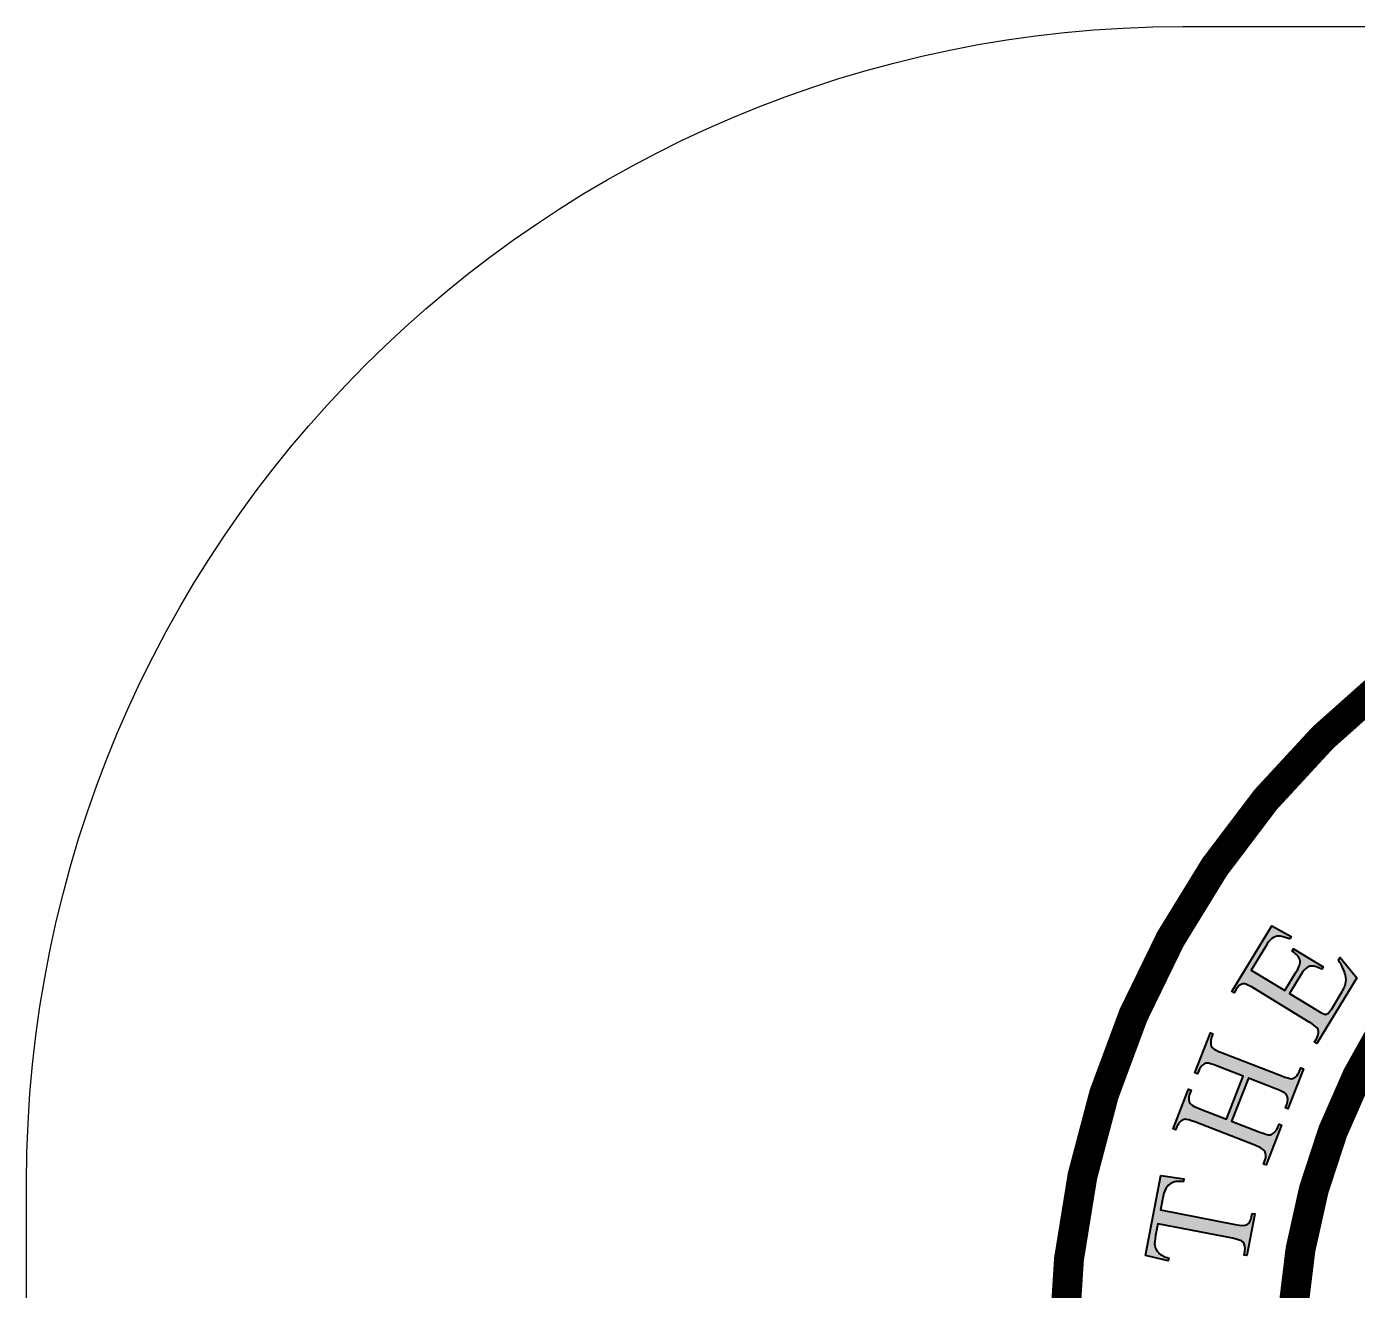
# Model space of a CAD drawing. Extents: x 96 to 963, y -1324 to 251.
# Drawn here: x 157.16 to 168.67, y 239.79 to 250.72 of the extents above; entities that cross this region are included whole.
import ezdxf

# ---------------------------------------------------------------- set-up
doc = ezdxf.new("R2010")
doc.units = 0
doc.header["$LTSCALE"] = 12
doc.header["$MEASUREMENT"] = 0
doc.layers.add('L18', color=4, linetype='CONTINUOUS')
doc.layers.add('L35', color=3, linetype='CONTINUOUS')

# ---------------------------------------------------------------- blocks, each defined once
blk = doc.blocks.new('Statelogo_bw')
at = {"layer": 'L18'}
h = blk.add_hatch(color=256, dxfattribs=at)
edge = h.paths.add_edge_path()
edge.add_spline(control_points=[(-531.0365975296595, -47.02191857991023), (-531.0365975296595, -47.02191857991023), (-530.8076967921979, -47.07696112901048), (-530.8076967921979, -47.07696112901048), (-530.8076967921979, -47.07696112901048), (-530.8076967921979, -47.07696112901048), (-530.8022778356776, -47.04886283594198), (-530.8022778356776, -47.04886283594198), (-530.8022778356776, -47.04886283594198), (-530.8461312430736, -47.03732246557454), (-530.8796484926625, -47.02006208554676), (-530.9028295844441, -46.99713187138193), (-530.9028295844441, -46.99713187138193), (-530.9246057615719, -46.97450271035715), (-530.9380528018264, -46.94886301793213), (-530.9421170192168, -46.92196893742375), (-530.9421170192168, -46.92196893742375), (-530.9458300079436, -46.90129662180906), (-530.9428194765433, -46.86963586658369), (-530.9339384089126, -46.82377543825402), (-530.9339384089126, -46.82377543825402), (-530.9339384089126, -46.82377543825402), (-530.9111587213179, -46.70531102765631), (-530.9111587213179, -46.70531102765631), (-530.9111587213179, -46.70531102765631), (-530.9111587213179, -46.70531102765631), (-530.1622890355193, -46.85026811457573), (-530.1622890355193, -46.85026811457573), (-530.1622890355193, -46.85026811457573), (-530.1074973640357, -46.86090532552306), (-530.0731271305499, -46.87370008397389), (-530.0588271063993, -46.88719729975143), (-530.0588271063993, -46.88719729975143), (-530.0371011047941, -46.90982646077629), (-530.0309295154238, -46.94173809361838), (-530.038957599158, -46.98318307589435), (-530.038957599158, -46.98318307589435), (-530.038957599158, -46.98318307589435), (-530.0457312948083, -47.01870734641668), (-530.0457312948083, -47.01870734641668), (-530.0457312948083, -47.01870734641668), (-530.0457312948083, -47.01870734641668), (-530.0191382674398, -47.02387542532035), (-530.0191382674398, -47.02387542532035), (-530.0191382674398, -47.02387542532035), (-530.0191382674398, -47.02387542532035), (-529.9387570790545, -46.60641507115987), (-529.9387570790545, -46.60641507115987), (-529.9387570790545, -46.60641507115987), (-529.9387570790545, -46.60641507115987), (-529.9654002819466, -46.6012469922562), (-529.9654002819466, -46.6012469922562), (-529.9654002819466, -46.6012469922562), (-529.9654002819466, -46.6012469922562), (-529.9719732755034, -46.63526599707843), (-529.9719732755034, -46.63526599707843), (-529.9719732755034, -46.63526599707843), (-529.9793992529576, -46.67380079900091), (-529.9951543672851, -46.69989207113594), (-530.0192887940098, -46.71364016453018), (-530.0192887940098, -46.71364016453018), (-530.0366495250842, -46.72412684890751), (-530.0747829228203, -46.72287246082411), (-530.1354953060572, -46.71113138836333), (-530.1354953060572, -46.71113138836333), (-530.1354953060572, -46.71113138836333), (-530.8843649918558, -46.56617430144389), (-530.8843649918558, -46.56617430144389), (-530.8843649918558, -46.56617430144389), (-530.8843649918558, -46.56617430144389), (-530.8579224910577, -46.42849266540831), (-530.8579224910577, -46.42849266540831), (-530.8579224910577, -46.42849266540831), (-530.849894407324, -46.3870476831323), (-530.8377519306764, -46.35558763000027), (-530.8195382157055, -46.33300864449874), (-530.8195382157055, -46.33300864449874), (-530.8017259049207, -46.3119349246974), (-530.776989371916, -46.29522647542635), (-530.7460310740171, -46.28584365256234), (-530.7460310740171, -46.28584365256234), (-530.7265629709627, -46.280424696042), (-530.6969594121942, -46.27841767510854), (-530.6547116215447, -46.28203031278878), (-530.6547116215447, -46.28203031278878), (-530.6547116215447, -46.28203031278878), (-530.6492926650244, -46.253881844197), (-530.6492926650244, -46.253881844197), (-530.6492926650244, -46.253881844197), (-530.6492926650244, -46.253881844197), (-530.8821572688294, -46.2195617862347), (-530.8821572688294, -46.2195617862347), (-530.8821572688294, -46.2195617862347), (-530.8821572688294, -46.2195617862347), (-531.0365975296595, -47.02191857991023), (-531.0365975296595, -47.02191857991023)], knot_values=[0, 0, 0, 0, 0.04166666666666666, 0.04166666666666666, 0.04166666666666666, 0.04166666666666666, 0.08333333333333333, 0.08333333333333333, 0.08333333333333333, 0.08333333333333333, 0.125, 0.125, 0.125, 0.125, 0.1666666666666667, 0.1666666666666667, 0.1666666666666667, 0.1666666666666667, 0.2083333333333333, 0.2083333333333333, 0.2083333333333333, 0.2083333333333333, 0.25, 0.25, 0.25, 0.25, 0.2916666666666666, 0.2916666666666666, 0.2916666666666666, 0.2916666666666666, 0.3333333333333333, 0.3333333333333333, 0.3333333333333333, 0.3333333333333333, 0.375, 0.375, 0.375, 0.375, 0.4166666666666667, 0.4166666666666667, 0.4166666666666667, 0.4166666666666667, 0.4583333333333334, 0.4583333333333334, 0.4583333333333334, 0.4583333333333334, 0.5, 0.5, 0.5, 0.5, 0.5416666666666666, 0.5416666666666666, 0.5416666666666666, 0.5416666666666666, 0.5833333333333333, 0.5833333333333333, 0.5833333333333333, 0.5833333333333333, 0.6249999999999999, 0.6249999999999999, 0.6249999999999999, 0.6249999999999999, 0.6666666666666665, 0.6666666666666665, 0.6666666666666665, 0.6666666666666665, 0.7083333333333331, 0.7083333333333331, 0.7083333333333331, 0.7083333333333331, 0.7499999999999998, 0.7499999999999998, 0.7499999999999998, 0.7499999999999998, 0.7916666666666664, 0.7916666666666664, 0.7916666666666664, 0.7916666666666664, 0.833333333333333, 0.833333333333333, 0.833333333333333, 0.833333333333333, 0.8749999999999997, 0.8749999999999997, 0.8749999999999997, 0.8749999999999997, 0.9166666666666663, 0.9166666666666663, 0.9166666666666663, 0.9166666666666663, 0.9583333333333329, 0.9583333333333329, 0.9583333333333329, 0.9583333333333329, 1, 1, 1, 1], degree=3, periodic=0)
edge = h.paths.add_edge_path()
edge.add_spline(control_points=[(-530.4906878357574, -45.55202662376468), (-530.5356451046669, -45.53461571716685), (-530.5654995410523, -45.51981393778258), (-530.5773409645594, -45.50872514712521), (-530.5773409645594, -45.50872514712521), (-530.5906374782435, -45.49713460123443), (-530.5980634556977, -45.48288475260689), (-530.5996188969211, -45.46612612781241), (-530.5996188969211, -45.46612612781241), (-530.6018266199476, -45.44264398289091), (-530.5992676682577, -45.41936254006277), (-530.5910890579535, -45.39828882026135), (-530.5910890579535, -45.39828882026135), (-530.5910890579535, -45.39828882026135), (-530.5780434218864, -45.36457086857914), (-530.5780434218864, -45.36457086857914), (-530.5780434218864, -45.36457086857914), (-530.5780434218864, -45.36457086857914), (-530.603331885648, -45.35478664152854), (-530.603331885648, -45.35478664152854), (-530.603331885648, -45.35478664152854), (-530.603331885648, -45.35478664152854), (-530.7581735506647, -45.75393292967113), (-530.7581735506647, -45.75393292967113), (-530.7581735506647, -45.75393292967113), (-530.7581735506647, -45.75393292967113), (-530.732885086903, -45.76371715672182), (-530.732885086903, -45.76371715672182), (-530.732885086903, -45.76371715672182), (-530.732885086903, -45.76371715672182), (-530.719789275312, -45.72999920503961), (-530.719789275312, -45.72999920503961), (-530.719789275312, -45.72999920503961), (-530.7116106650083, -45.70887530971491), (-530.6978123960907, -45.69000931294034), (-530.6783944685594, -45.67330086366923), (-530.6783944685594, -45.67330086366923), (-530.6659007632488, -45.66196119539519), (-530.6528049516578, -45.65734504724819), (-530.6380031722733, -45.65664258992147), (-530.6380031722733, -45.65664258992147), (-530.6217463027124, -45.65644188782813), (-530.5897343188235, -45.66562400859872), (-530.5419170450837, -45.68413877670995), (-530.5419170450837, -45.68413877670995), (-530.5419170450837, -45.68413877670995), (-529.938957781148, -45.91805706650516), (-529.938957781148, -45.91805706650516), (-529.938957781148, -45.91805706650516), (-529.882761195011, -45.93983324363325), (-529.8497958761786, -45.95910064459449), (-529.8401120001749, -45.97580909386554), (-529.8401120001749, -45.97580909386554), (-529.824156183754, -46.00139861076725), (-529.8238049550905, -46.033862174366), (-529.8385565589515, -46.07179487000847), (-529.8385565589515, -46.07179487000847), (-529.8385565589515, -46.07179487000847), (-529.851602195019, -46.10551282169065), (-529.851602195019, -46.10551282169065), (-529.851602195019, -46.10551282169065), (-529.851602195019, -46.10551282169065), (-529.8263639067809, -46.11534722426462), (-529.8263639067809, -46.11534722426462), (-529.8263639067809, -46.11534722426462), (-529.8263639067809, -46.11534722426462), (-529.6714720662408, -45.716200936122), (-529.6714720662408, -45.716200936122), (-529.6714720662408, -45.716200936122), (-529.6714720662408, -45.716200936122), (-529.6967605300024, -45.70636653354806), (-529.6967605300024, -45.70636653354806), (-529.6967605300024, -45.70636653354806), (-529.6967605300024, -45.70636653354806), (-529.7098563415934, -45.7401346607536), (-529.7098563415934, -45.7401346607536), (-529.7098563415934, -45.7401346607536), (-529.7180349518972, -45.76120838055497), (-529.7318332208147, -45.78007437732953), (-529.750699217589, -45.79542808747053), (-529.750699217589, -45.79542808747053), (-529.76514976831, -45.80762073964127), (-529.7782455799011, -45.81223688778829), (-529.7916926201551, -45.81349127587169), (-529.7916926201551, -45.81349127587169), (-529.8078993141926, -45.81364180244166), (-529.8413162127349, -45.8039077509144), (-529.8877285718213, -45.78594491355992), (-529.8877285718213, -45.78594491355992), (-529.8877285718213, -45.78594491355992), (-530.17162168286, -45.67580963983608), (-530.17162168286, -45.67580963983608), (-530.17162168286, -45.67580963983608), (-530.17162168286, -45.67580963983608), (-530.0041859614857, -45.24435031466471), (-530.0041859614857, -45.24435031466471), (-530.0041859614857, -45.24435031466471), (-530.0041859614857, -45.24435031466471), (-529.7202928504471, -45.35443541286521), (-529.7202928504471, -45.35443541286521), (-529.7202928504471, -45.35443541286521), (-529.66409626431, -45.37626176551658), (-529.6311309454782, -45.39552916647788), (-529.621447069474, -45.41223761574893), (-529.621447069474, -45.41223761574893), (-529.60604318381, -45.43923204730402), (-529.6051400243896, -45.47024052072604), (-529.6198414527275, -45.50822339189185), (-529.6198414527275, -45.50822339189185), (-529.6198414527275, -45.50822339189185), (-529.6329874398416, -45.54194134357403), (-529.6329874398416, -45.54194134357403), (-529.6329874398416, -45.54194134357403), (-529.6329874398416, -45.54194134357403), (-529.6076488005565, -45.551775746148), (-529.6076488005565, -45.551775746148), (-529.6076488005565, -45.551775746148), (-529.6076488005565, -45.551775746148), (-529.4528071355398, -45.15262945800541), (-529.4528071355398, -45.15262945800541), (-529.4528071355398, -45.15262945800541), (-529.4528071355398, -45.15262945800541), (-529.4780955993015, -45.14279505543144), (-529.4780955993015, -45.14279505543144), (-529.4780955993015, -45.14279505543144), (-529.4780955993015, -45.14279505543144), (-529.4906394801355, -45.1751080924602), (-529.4906394801355, -45.1751080924602), (-529.4906394801355, -45.1751080924602), (-529.4993700211958, -45.19758672691501), (-529.5131682901133, -45.21650289921292), (-529.5325862176446, -45.23321134848394), (-529.5325862176446, -45.23321134848394), (-529.5464848376091, -45.24399908600132), (-529.5595806491997, -45.24861523414834), (-529.5730276894542, -45.24991979775508), (-529.5730276894542, -45.24991979775508), (-529.5892343834921, -45.25007032432504), (-529.622651282034, -45.24033627279781), (-529.6690134655969, -45.22232325991994), (-529.6690134655969, -45.22232325991994), (-529.6690134655969, -45.22232325991994), (-530.2720229050565, -44.98850532117144), (-530.2720229050565, -44.98850532117144), (-530.2720229050565, -44.98850532117144), (-530.3169801739659, -44.97104423905024), (-530.3468346103509, -44.95624245966597), (-530.3586760338585, -44.94515366900863), (-530.3586760338585, -44.94515366900863), (-530.3725244782995, -44.93491786224792), (-530.3799504557533, -44.92071818914363), (-530.3809539662202, -44.90255464969579), (-530.3809539662202, -44.90255464969579), (-530.3831616892471, -44.87902232925095), (-530.3806529130802, -44.85579106194607), (-530.3719223720195, -44.83331242749129), (-530.3719223720195, -44.83331242749129), (-530.3719223720195, -44.83331242749129), (-530.359328315662, -44.80094921493919), (-530.359328315662, -44.80094921493919), (-530.359328315662, -44.80094921493919), (-530.359328315662, -44.80094921493919), (-530.3846669549471, -44.79116498788859), (-530.3846669549471, -44.79116498788859), (-530.3846669549471, -44.79116498788859), (-530.3846669549471, -44.79116498788859), (-530.5395086199637, -45.19031127603117), (-530.5395086199637, -45.19031127603117), (-530.5395086199637, -45.19031127603117), (-530.5395086199637, -45.19031127603117), (-530.5142201562021, -45.20014567860512), (-530.5142201562021, -45.20014567860512), (-530.5142201562021, -45.20014567860512), (-530.5142201562021, -45.20014567860512), (-530.5011243446111, -45.166427726923), (-530.5011243446111, -45.166427726923), (-530.5011243446111, -45.166427726923), (-530.4929457343073, -45.14535400712158), (-530.4791474653898, -45.12643783482373), (-530.460281468615, -45.1110841246827), (-530.460281468615, -45.1110841246827), (-530.4472358325479, -45.09833954175523), (-530.4341400209569, -45.09377356913158), (-530.4192880660494, -45.09302093628151), (-530.4192880660494, -45.09302093628151), (-530.4030813720115, -45.09287040971152), (-530.371069388123, -45.1020525304821), (-530.3233022899062, -45.12056729859334), (-530.3233022899062, -45.12056729859334), (-530.3233022899062, -45.12056729859334), (-530.054813064532, -45.22473168504008), (-530.054813064532, -45.22473168504008), (-530.054813064532, -45.22473168504008), (-530.054813064532, -45.22473168504008), (-530.2221986103832, -45.65619101021145), (-530.2221986103832, -45.65619101021145), (-530.2221986103832, -45.65619101021145), (-530.2221986103832, -45.65619101021145), (-530.4906878357574, -45.55202662376468), (-530.4906878357574, -45.55202662376468)], knot_values=[0, 0, 0, 0, 0.02, 0.02, 0.02, 0.02, 0.04, 0.04, 0.04, 0.04, 0.06, 0.06, 0.06, 0.06, 0.08, 0.08, 0.08, 0.08, 0.1, 0.1, 0.1, 0.1, 0.12, 0.12, 0.12, 0.12, 0.14, 0.14, 0.14, 0.14, 0.16, 0.16, 0.16, 0.16, 0.18, 0.18, 0.18, 0.18, 0.2, 0.2, 0.2, 0.2, 0.22, 0.22, 0.22, 0.22, 0.24, 0.24, 0.24, 0.24, 0.26, 0.26, 0.26, 0.26, 0.28, 0.28, 0.28, 0.28, 0.3, 0.3, 0.3, 0.3, 0.32, 0.32, 0.32, 0.32, 0.34, 0.34, 0.34, 0.34, 0.36, 0.36, 0.36, 0.36, 0.3800000000000001, 0.3800000000000001, 0.3800000000000001, 0.3800000000000001, 0.4000000000000001, 0.4000000000000001, 0.4000000000000001, 0.4000000000000001, 0.4200000000000001, 0.4200000000000001, 0.4200000000000001, 0.4200000000000001, 0.4400000000000001, 0.4400000000000001, 0.4400000000000001, 0.4400000000000001, 0.4600000000000001, 0.4600000000000001, 0.4600000000000001, 0.4600000000000001, 0.4800000000000001, 0.4800000000000001, 0.4800000000000001, 0.4800000000000001, 0.5000000000000001, 0.5000000000000001, 0.5000000000000001, 0.5000000000000001, 0.5200000000000001, 0.5200000000000001, 0.5200000000000001, 0.5200000000000001, 0.5400000000000001, 0.5400000000000001, 0.5400000000000001, 0.5400000000000001, 0.5600000000000002, 0.5600000000000002, 0.5600000000000002, 0.5600000000000002, 0.5800000000000002, 0.5800000000000002, 0.5800000000000002, 0.5800000000000002, 0.6000000000000002, 0.6000000000000002, 0.6000000000000002, 0.6000000000000002, 0.6200000000000002, 0.6200000000000002, 0.6200000000000002, 0.6200000000000002, 0.6400000000000002, 0.6400000000000002, 0.6400000000000002, 0.6400000000000002, 0.6600000000000003, 0.6600000000000003, 0.6600000000000003, 0.6600000000000003, 0.6800000000000003, 0.6800000000000003, 0.6800000000000003, 0.6800000000000003, 0.7000000000000003, 0.7000000000000003, 0.7000000000000003, 0.7000000000000003, 0.7200000000000003, 0.7200000000000003, 0.7200000000000003, 0.7200000000000003, 0.7400000000000003, 0.7400000000000003, 0.7400000000000003, 0.7400000000000003, 0.7600000000000003, 0.7600000000000003, 0.7600000000000003, 0.7600000000000003, 0.7800000000000004, 0.7800000000000004, 0.7800000000000004, 0.7800000000000004, 0.8000000000000004, 0.8000000000000004, 0.8000000000000004, 0.8000000000000004, 0.8200000000000004, 0.8200000000000004, 0.8200000000000004, 0.8200000000000004, 0.8400000000000004, 0.8400000000000004, 0.8400000000000004, 0.8400000000000004, 0.8600000000000004, 0.8600000000000004, 0.8600000000000004, 0.8600000000000004, 0.8800000000000004, 0.8800000000000004, 0.8800000000000004, 0.8800000000000004, 0.9000000000000005, 0.9000000000000005, 0.9000000000000005, 0.9000000000000005, 0.9200000000000005, 0.9200000000000005, 0.9200000000000005, 0.9200000000000005, 0.9400000000000005, 0.9400000000000005, 0.9400000000000005, 0.9400000000000005, 0.9600000000000005, 0.9600000000000005, 0.9600000000000005, 0.9600000000000005, 0.9800000000000005, 0.9800000000000005, 0.9800000000000005, 0.9800000000000005, 1, 1, 1, 1], degree=3, periodic=0)
edge = h.paths.add_edge_path()
edge.add_spline(control_points=[(-529.8318330388242, -43.92674107184573), (-529.8066449261091, -43.88564731823306), (-529.7859726104948, -43.85759920068791), (-529.7693143367469, -43.84485461776044), (-529.7693143367469, -43.84485461776044), (-529.7469360533387, -43.82849739715264), (-529.724607945454, -43.82092089312884), (-529.7015773802423, -43.82087071760549), (-529.7015773802423, -43.82087071760549), (-529.6765397940976, -43.82031878684882), (-529.6401123641554, -43.83015318942277), (-529.5895856121551, -43.84866795753403), (-529.5895856121551, -43.84866795753403), (-529.5895856121551, -43.84866795753403), (-529.5746333062011, -43.82428265319238), (-529.5746333062011, -43.82428265319238), (-529.5746333062011, -43.82428265319238), (-529.5746333062011, -43.82428265319238), (-529.7679094220935, -43.71846247447551), (-529.7679094220935, -43.71846247447551), (-529.7679094220935, -43.71846247447551), (-529.7679094220935, -43.71846247447551), (-530.1702669437295, -44.37541060152157), (-530.1702669437295, -44.37541060152157), (-530.1702669437295, -44.37541060152157), (-530.1702669437295, -44.37541060152157), (-530.1471360274713, -44.38956009910249), (-530.1471360274713, -44.38956009910249), (-530.1471360274713, -44.38956009910249), (-530.1471360274713, -44.38956009910249), (-530.1282198551735, -44.35870215225047), (-530.1282198551735, -44.35870215225047), (-530.1282198551735, -44.35870215225047), (-530.1069956088022, -44.32398069010157), (-530.0835134638805, -44.30300732134683), (-530.0581246490724, -44.29909363052662), (-530.0581246490724, -44.29909363052662), (-530.0382049663076, -44.29538064179969), (-530.0015768342719, -44.31068417641735), (-529.9475377956387, -44.34369967077283), (-529.9475377956387, -44.34369967077283), (-529.9475377956387, -44.34369967077283), (-529.3931986138159, -44.68258515538816), (-529.3931986138159, -44.68258515538816), (-529.3931986138159, -44.68258515538816), (-529.3520045091564, -44.70772309257979), (-529.3253111307413, -44.72764277534447), (-529.3155770792141, -44.74058806036528), (-529.3155770792141, -44.74058806036528), (-529.30378583123, -44.75313194119941), (-529.2990191565132, -44.76843547581709), (-529.3012268795396, -44.78644848869494), (-529.3012268795396, -44.78644848869494), (-529.303284075997, -44.80998080913978), (-529.3099574206008, -44.83240926807122), (-529.3217486685844, -44.85172684455581), (-529.3217486685844, -44.85172684455581), (-529.3217486685844, -44.85172684455581), (-529.3406648408823, -44.88253461588449), (-529.3406648408823, -44.88253461588449), (-529.3406648408823, -44.88253461588449), (-529.3406648408823, -44.88253461588449), (-529.317483749101, -44.8966841134654), (-529.317483749101, -44.8966841134654), (-529.317483749101, -44.8966841134654), (-529.317483749101, -44.8966841134654), (-528.9151262274645, -44.23978616194277), (-528.9151262274645, -44.23978616194277), (-528.9151262274645, -44.23978616194277), (-528.9151262274645, -44.23978616194277), (-529.0837661613991, -44.03597318614951), (-529.0837661613991, -44.03597318614951), (-529.0837661613991, -44.03597318614951), (-529.0837661613991, -44.03597318614951), (-529.0995212757266, -44.06166305409779), (-529.0995212757266, -44.06166305409779), (-529.0995212757266, -44.06166305409779), (-529.0633447234013, -44.12092034715838), (-529.0412674931331, -44.17149727468166), (-529.0313327395124, -44.21294225695767), (-529.0313327395124, -44.21294225695767), (-529.0233046557782, -44.24605810235983), (-529.0230537781617, -44.27450762409166), (-529.0300281759055, -44.30029784308667), (-529.0300281759055, -44.30029784308667), (-529.0369523981262, -44.32608806208166), (-529.0543633047237, -44.36316777382741), (-529.0835152837822, -44.41073416995054), (-529.0835152837822, -44.41073416995054), (-529.0835152837822, -44.41073416995054), (-529.1716736782846, -44.5547379219265), (-529.1716736782846, -44.5547379219265), (-529.1716736782846, -44.5547379219265), (-529.1866259842391, -44.57912322626812), (-529.1986681098397, -44.59297167070901), (-529.2085526879373, -44.59758781885601), (-529.2085526879373, -44.59758781885601), (-529.217885335278, -44.6042109879364), (-529.2282716686082, -44.60671976410325), (-529.2388587040323, -44.60375940822639), (-529.2388587040323, -44.60375940822639), (-529.2489439842229, -44.60290642432967), (-529.2728777088546, -44.59006149035549), (-529.3101581226938, -44.56723162723737), (-529.3101581226938, -44.56723162723737), (-529.3101581226938, -44.56723162723737), (-529.5918435107055, -44.39502923114612), (-529.5918435107055, -44.39502923114612), (-529.5918435107055, -44.39502923114612), (-529.5918435107055, -44.39502923114612), (-529.476891386741, -44.20732259834396), (-529.476891386741, -44.20732259834396), (-529.476891386741, -44.20732259834396), (-529.4548643319963, -44.17134674811161), (-529.435245702372, -44.1480151297601), (-529.4152256685607, -44.13552142444932), (-529.4152256685607, -44.13552142444932), (-529.3972628312058, -44.12347929884849), (-529.3785975365249, -44.11901367727155), (-529.3584269761436, -44.12071964506504), (-529.3584269761436, -44.12071964506504), (-529.3429227394327, -44.1213719268684), (-529.3127672499072, -44.13276177066579), (-529.2676594544278, -44.15152741639364), (-529.2676594544278, -44.15152741639364), (-529.2676594544278, -44.15152741639364), (-529.2535099568468, -44.12834632461219), (-529.2535099568468, -44.12834632461219), (-529.2535099568468, -44.12834632461219), (-529.2535099568468, -44.12834632461219), (-529.550649406046, -43.94671093013367), (-529.550649406046, -43.94671093013367), (-529.550649406046, -43.94671093013367), (-529.550649406046, -43.94671093013367), (-529.564798903627, -43.96989202191521), (-529.564798903627, -43.96989202191521), (-529.564798903627, -43.96989202191521), (-529.5174833851206, -44.00230540999065), (-529.4911412353686, -44.03431739387938), (-529.4852205236152, -44.06798517003822), (-529.4852205236152, -44.06798517003822), (-529.4813068327949, -44.09332380932324), (-529.4932987828724, -44.1302028189756), (-529.5232033947809, -44.17902360318212), (-529.5232033947809, -44.17902360318212), (-529.5232033947809, -44.17902360318212), (-529.638155518745, -44.36673023598429), (-529.638155518745, -44.36673023598429), (-529.638155518745, -44.36673023598429), (-529.638155518745, -44.36673023598429), (-529.9751343334738, -44.16075971268757), (-529.9751343334738, -44.16075971268757), (-529.9751343334738, -44.16075971268757), (-529.9751343334738, -44.16075971268757), (-529.8318330388242, -43.92674107184573), (-529.8318330388242, -43.92674107184573)], knot_values=[0, 0, 0, 0, 0.02564102564102564, 0.02564102564102564, 0.02564102564102564, 0.02564102564102564, 0.05128205128205128, 0.05128205128205128, 0.05128205128205128, 0.05128205128205128, 0.07692307692307693, 0.07692307692307693, 0.07692307692307693, 0.07692307692307693, 0.1025641025641026, 0.1025641025641026, 0.1025641025641026, 0.1025641025641026, 0.1282051282051282, 0.1282051282051282, 0.1282051282051282, 0.1282051282051282, 0.1538461538461538, 0.1538461538461538, 0.1538461538461538, 0.1538461538461538, 0.1794871794871795, 0.1794871794871795, 0.1794871794871795, 0.1794871794871795, 0.2051282051282051, 0.2051282051282051, 0.2051282051282051, 0.2051282051282051, 0.2307692307692307, 0.2307692307692307, 0.2307692307692307, 0.2307692307692307, 0.2564102564102564, 0.2564102564102564, 0.2564102564102564, 0.2564102564102564, 0.282051282051282, 0.282051282051282, 0.282051282051282, 0.282051282051282, 0.3076923076923077, 0.3076923076923077, 0.3076923076923077, 0.3076923076923077, 0.3333333333333334, 0.3333333333333334, 0.3333333333333334, 0.3333333333333334, 0.358974358974359, 0.358974358974359, 0.358974358974359, 0.358974358974359, 0.3846153846153847, 0.3846153846153847, 0.3846153846153847, 0.3846153846153847, 0.4102564102564104, 0.4102564102564104, 0.4102564102564104, 0.4102564102564104, 0.435897435897436, 0.435897435897436, 0.435897435897436, 0.435897435897436, 0.4615384615384617, 0.4615384615384617, 0.4615384615384617, 0.4615384615384617, 0.4871794871794873, 0.4871794871794873, 0.4871794871794873, 0.4871794871794873, 0.512820512820513, 0.512820512820513, 0.512820512820513, 0.512820512820513, 0.5384615384615387, 0.5384615384615387, 0.5384615384615387, 0.5384615384615387, 0.5641025641025643, 0.5641025641025643, 0.5641025641025643, 0.5641025641025643, 0.58974358974359, 0.58974358974359, 0.58974358974359, 0.58974358974359, 0.6153846153846156, 0.6153846153846156, 0.6153846153846156, 0.6153846153846156, 0.6410256410256413, 0.6410256410256413, 0.6410256410256413, 0.6410256410256413, 0.666666666666667, 0.666666666666667, 0.666666666666667, 0.666666666666667, 0.6923076923076926, 0.6923076923076926, 0.6923076923076926, 0.6923076923076926, 0.7179487179487183, 0.7179487179487183, 0.7179487179487183, 0.7179487179487183, 0.743589743589744, 0.743589743589744, 0.743589743589744, 0.743589743589744, 0.7692307692307696, 0.7692307692307696, 0.7692307692307696, 0.7692307692307696, 0.7948717948717953, 0.7948717948717953, 0.7948717948717953, 0.7948717948717953, 0.8205128205128209, 0.8205128205128209, 0.8205128205128209, 0.8205128205128209, 0.8461538461538466, 0.8461538461538466, 0.8461538461538466, 0.8461538461538466, 0.8717948717948723, 0.8717948717948723, 0.8717948717948723, 0.8717948717948723, 0.8974358974358979, 0.8974358974358979, 0.8974358974358979, 0.8974358974358979, 0.9230769230769236, 0.9230769230769236, 0.9230769230769236, 0.9230769230769236, 0.9487179487179492, 0.9487179487179492, 0.9487179487179492, 0.9487179487179492, 0.9743589743589749, 0.9743589743589749, 0.9743589743589749, 0.9743589743589749, 1, 1, 1, 1], degree=3, periodic=0)
at = {"layer": 'L18', "const_width": 0.3}
for points in [[(-531.1029478515078, -51.57109593568671, 91.28028202080932), (-531.2504234203427, -51.21989555329925, 0.01095526851869304)], [(-529.1227384665165, -50.36928519761655, 62.12031942235024), (-529.2610843494967, -49.98757693277157, 0.01609779230530175)]]:
    blk.add_lwpolyline(points, format="xyb", close=True, dxfattribs=at)
at = {"layer": 'L18', "lineweight": 40}
for points, knots in [([(-529.8318330388242, -43.92674107184573), (-529.8066449261091, -43.88564731823306), (-529.7859726104948, -43.85759920068791), (-529.7693143367469, -43.84485461776044), (-529.7693143367469, -43.84485461776044), (-529.7469360533387, -43.82849739715264), (-529.724607945454, -43.82092089312884), (-529.7015773802423, -43.82087071760549), (-529.7015773802423, -43.82087071760549), (-529.6765397940976, -43.82031878684882), (-529.6401123641554, -43.83015318942277), (-529.5895856121551, -43.84866795753403), (-529.5895856121551, -43.84866795753403), (-529.5895856121551, -43.84866795753403), (-529.5746333062011, -43.82428265319238), (-529.5746333062011, -43.82428265319238), (-529.5746333062011, -43.82428265319238), (-529.5746333062011, -43.82428265319238), (-529.7679094220935, -43.71846247447551), (-529.7679094220935, -43.71846247447551), (-529.7679094220935, -43.71846247447551), (-529.7679094220935, -43.71846247447551), (-530.1702669437295, -44.37541060152157), (-530.1702669437295, -44.37541060152157), (-530.1702669437295, -44.37541060152157), (-530.1702669437295, -44.37541060152157), (-530.1471360274713, -44.38956009910249), (-530.1471360274713, -44.38956009910249), (-530.1471360274713, -44.38956009910249), (-530.1471360274713, -44.38956009910249), (-530.1282198551735, -44.35870215225047), (-530.1282198551735, -44.35870215225047), (-530.1282198551735, -44.35870215225047), (-530.1069956088022, -44.32398069010157), (-530.0835134638805, -44.30300732134683), (-530.0581246490724, -44.29909363052662), (-530.0581246490724, -44.29909363052662), (-530.0382049663076, -44.29538064179969), (-530.0015768342719, -44.31068417641735), (-529.9475377956387, -44.34369967077283), (-529.9475377956387, -44.34369967077283), (-529.9475377956387, -44.34369967077283), (-529.3931986138159, -44.68258515538816), (-529.3931986138159, -44.68258515538816), (-529.3931986138159, -44.68258515538816), (-529.3520045091564, -44.70772309257979), (-529.3253111307413, -44.72764277534447), (-529.3155770792141, -44.74058806036528), (-529.3155770792141, -44.74058806036528), (-529.30378583123, -44.75313194119941), (-529.2990191565132, -44.76843547581709), (-529.3012268795396, -44.78644848869494), (-529.3012268795396, -44.78644848869494), (-529.303284075997, -44.80998080913978), (-529.3099574206008, -44.83240926807122), (-529.3217486685844, -44.85172684455581), (-529.3217486685844, -44.85172684455581), (-529.3217486685844, -44.85172684455581), (-529.3406648408823, -44.88253461588449), (-529.3406648408823, -44.88253461588449), (-529.3406648408823, -44.88253461588449), (-529.3406648408823, -44.88253461588449), (-529.317483749101, -44.8966841134654), (-529.317483749101, -44.8966841134654), (-529.317483749101, -44.8966841134654), (-529.317483749101, -44.8966841134654), (-528.9151262274645, -44.23978616194277), (-528.9151262274645, -44.23978616194277), (-528.9151262274645, -44.23978616194277), (-528.9151262274645, -44.23978616194277), (-529.0837661613991, -44.03597318614951), (-529.0837661613991, -44.03597318614951), (-529.0837661613991, -44.03597318614951), (-529.0837661613991, -44.03597318614951), (-529.0995212757266, -44.06166305409779), (-529.0995212757266, -44.06166305409779), (-529.0995212757266, -44.06166305409779), (-529.0633447234013, -44.12092034715838), (-529.0412674931331, -44.17149727468166), (-529.0313327395124, -44.21294225695767), (-529.0313327395124, -44.21294225695767), (-529.0233046557782, -44.24605810235983), (-529.0230537781617, -44.27450762409166), (-529.0300281759055, -44.30029784308667), (-529.0300281759055, -44.30029784308667), (-529.0369523981262, -44.32608806208166), (-529.0543633047237, -44.36316777382741), (-529.0835152837822, -44.41073416995054), (-529.0835152837822, -44.41073416995054), (-529.0835152837822, -44.41073416995054), (-529.1716736782846, -44.5547379219265), (-529.1716736782846, -44.5547379219265), (-529.1716736782846, -44.5547379219265), (-529.1866259842391, -44.57912322626812), (-529.1986681098397, -44.59297167070901), (-529.2085526879373, -44.59758781885601), (-529.2085526879373, -44.59758781885601), (-529.217885335278, -44.6042109879364), (-529.2282716686082, -44.60671976410325), (-529.2388587040323, -44.60375940822639), (-529.2388587040323, -44.60375940822639), (-529.2489439842229, -44.60290642432967), (-529.2728777088546, -44.59006149035549), (-529.3101581226938, -44.56723162723737), (-529.3101581226938, -44.56723162723737), (-529.3101581226938, -44.56723162723737), (-529.5918435107055, -44.39502923114612), (-529.5918435107055, -44.39502923114612), (-529.5918435107055, -44.39502923114612), (-529.5918435107055, -44.39502923114612), (-529.476891386741, -44.20732259834396), (-529.476891386741, -44.20732259834396), (-529.476891386741, -44.20732259834396), (-529.4548643319963, -44.17134674811161), (-529.435245702372, -44.1480151297601), (-529.4152256685607, -44.13552142444932), (-529.4152256685607, -44.13552142444932), (-529.3972628312058, -44.12347929884849), (-529.3785975365249, -44.11901367727155), (-529.3584269761436, -44.12071964506504), (-529.3584269761436, -44.12071964506504), (-529.3429227394327, -44.1213719268684), (-529.3127672499072, -44.13276177066579), (-529.2676594544278, -44.15152741639364), (-529.2676594544278, -44.15152741639364), (-529.2676594544278, -44.15152741639364), (-529.2535099568468, -44.12834632461219), (-529.2535099568468, -44.12834632461219), (-529.2535099568468, -44.12834632461219), (-529.2535099568468, -44.12834632461219), (-529.550649406046, -43.94671093013367), (-529.550649406046, -43.94671093013367), (-529.550649406046, -43.94671093013367), (-529.550649406046, -43.94671093013367), (-529.564798903627, -43.96989202191521), (-529.564798903627, -43.96989202191521), (-529.564798903627, -43.96989202191521), (-529.5174833851206, -44.00230540999065), (-529.4911412353686, -44.03431739387938), (-529.4852205236152, -44.06798517003822), (-529.4852205236152, -44.06798517003822), (-529.4813068327949, -44.09332380932324), (-529.4932987828724, -44.1302028189756), (-529.5232033947809, -44.17902360318212), (-529.5232033947809, -44.17902360318212), (-529.5232033947809, -44.17902360318212), (-529.638155518745, -44.36673023598429), (-529.638155518745, -44.36673023598429), (-529.638155518745, -44.36673023598429), (-529.638155518745, -44.36673023598429), (-529.9751343334738, -44.16075971268757), (-529.9751343334738, -44.16075971268757), (-529.9751343334738, -44.16075971268757), (-529.9751343334738, -44.16075971268757), (-529.8318330388242, -43.92674107184573), (-529.8318330388242, -43.92674107184573)], [0, 0, 0, 0, 0.02564102564102564, 0.02564102564102564, 0.02564102564102564, 0.02564102564102564, 0.05128205128205128, 0.05128205128205128, 0.05128205128205128, 0.05128205128205128, 0.07692307692307693, 0.07692307692307693, 0.07692307692307693, 0.07692307692307693, 0.1025641025641026, 0.1025641025641026, 0.1025641025641026, 0.1025641025641026, 0.1282051282051282, 0.1282051282051282, 0.1282051282051282, 0.1282051282051282, 0.1538461538461538, 0.1538461538461538, 0.1538461538461538, 0.1538461538461538, 0.1794871794871795, 0.1794871794871795, 0.1794871794871795, 0.1794871794871795, 0.2051282051282051, 0.2051282051282051, 0.2051282051282051, 0.2051282051282051, 0.2307692307692307, 0.2307692307692307, 0.2307692307692307, 0.2307692307692307, 0.2564102564102564, 0.2564102564102564, 0.2564102564102564, 0.2564102564102564, 0.282051282051282, 0.282051282051282, 0.282051282051282, 0.282051282051282, 0.3076923076923077, 0.3076923076923077, 0.3076923076923077, 0.3076923076923077, 0.3333333333333334, 0.3333333333333334, 0.3333333333333334, 0.3333333333333334, 0.358974358974359, 0.358974358974359, 0.358974358974359, 0.358974358974359, 0.3846153846153847, 0.3846153846153847, 0.3846153846153847, 0.3846153846153847, 0.4102564102564104, 0.4102564102564104, 0.4102564102564104, 0.4102564102564104, 0.435897435897436, 0.435897435897436, 0.435897435897436, 0.435897435897436, 0.4615384615384617, 0.4615384615384617, 0.4615384615384617, 0.4615384615384617, 0.4871794871794873, 0.4871794871794873, 0.4871794871794873, 0.4871794871794873, 0.512820512820513, 0.512820512820513, 0.512820512820513, 0.512820512820513, 0.5384615384615387, 0.5384615384615387, 0.5384615384615387, 0.5384615384615387, 0.5641025641025643, 0.5641025641025643, 0.5641025641025643, 0.5641025641025643, 0.58974358974359, 0.58974358974359, 0.58974358974359, 0.58974358974359, 0.6153846153846156, 0.6153846153846156, 0.6153846153846156, 0.6153846153846156, 0.6410256410256413, 0.6410256410256413, 0.6410256410256413, 0.6410256410256413, 0.666666666666667, 0.666666666666667, 0.666666666666667, 0.666666666666667, 0.6923076923076926, 0.6923076923076926, 0.6923076923076926, 0.6923076923076926, 0.7179487179487183, 0.7179487179487183, 0.7179487179487183, 0.7179487179487183, 0.743589743589744, 0.743589743589744, 0.743589743589744, 0.743589743589744, 0.7692307692307696, 0.7692307692307696, 0.7692307692307696, 0.7692307692307696, 0.7948717948717953, 0.7948717948717953, 0.7948717948717953, 0.7948717948717953, 0.8205128205128209, 0.8205128205128209, 0.8205128205128209, 0.8205128205128209, 0.8461538461538466, 0.8461538461538466, 0.8461538461538466, 0.8461538461538466, 0.8717948717948723, 0.8717948717948723, 0.8717948717948723, 0.8717948717948723, 0.8974358974358979, 0.8974358974358979, 0.8974358974358979, 0.8974358974358979, 0.9230769230769236, 0.9230769230769236, 0.9230769230769236, 0.9230769230769236, 0.9487179487179492, 0.9487179487179492, 0.9487179487179492, 0.9487179487179492, 0.9743589743589749, 0.9743589743589749, 0.9743589743589749, 0.9743589743589749, 1, 1, 1, 1]), ([(-530.4906878357574, -45.55202662376468), (-530.5356451046669, -45.53461571716685), (-530.5654995410523, -45.51981393778258), (-530.5773409645594, -45.50872514712521), (-530.5773409645594, -45.50872514712521), (-530.5906374782435, -45.49713460123443), (-530.5980634556977, -45.48288475260689), (-530.5996188969211, -45.46612612781241), (-530.5996188969211, -45.46612612781241), (-530.6018266199476, -45.44264398289091), (-530.5992676682577, -45.41936254006277), (-530.5910890579535, -45.39828882026135), (-530.5910890579535, -45.39828882026135), (-530.5910890579535, -45.39828882026135), (-530.5780434218864, -45.36457086857914), (-530.5780434218864, -45.36457086857914), (-530.5780434218864, -45.36457086857914), (-530.5780434218864, -45.36457086857914), (-530.603331885648, -45.35478664152854), (-530.603331885648, -45.35478664152854), (-530.603331885648, -45.35478664152854), (-530.603331885648, -45.35478664152854), (-530.7581735506647, -45.75393292967113), (-530.7581735506647, -45.75393292967113), (-530.7581735506647, -45.75393292967113), (-530.7581735506647, -45.75393292967113), (-530.732885086903, -45.76371715672182), (-530.732885086903, -45.76371715672182), (-530.732885086903, -45.76371715672182), (-530.732885086903, -45.76371715672182), (-530.719789275312, -45.72999920503961), (-530.719789275312, -45.72999920503961), (-530.719789275312, -45.72999920503961), (-530.7116106650083, -45.70887530971491), (-530.6978123960907, -45.69000931294034), (-530.6783944685594, -45.67330086366923), (-530.6783944685594, -45.67330086366923), (-530.6659007632488, -45.66196119539519), (-530.6528049516578, -45.65734504724819), (-530.6380031722733, -45.65664258992147), (-530.6380031722733, -45.65664258992147), (-530.6217463027124, -45.65644188782813), (-530.5897343188235, -45.66562400859872), (-530.5419170450837, -45.68413877670995), (-530.5419170450837, -45.68413877670995), (-530.5419170450837, -45.68413877670995), (-529.938957781148, -45.91805706650516), (-529.938957781148, -45.91805706650516), (-529.938957781148, -45.91805706650516), (-529.882761195011, -45.93983324363325), (-529.8497958761786, -45.95910064459449), (-529.8401120001749, -45.97580909386554), (-529.8401120001749, -45.97580909386554), (-529.824156183754, -46.00139861076725), (-529.8238049550905, -46.033862174366), (-529.8385565589515, -46.07179487000847), (-529.8385565589515, -46.07179487000847), (-529.8385565589515, -46.07179487000847), (-529.851602195019, -46.10551282169065), (-529.851602195019, -46.10551282169065), (-529.851602195019, -46.10551282169065), (-529.851602195019, -46.10551282169065), (-529.8263639067809, -46.11534722426462), (-529.8263639067809, -46.11534722426462), (-529.8263639067809, -46.11534722426462), (-529.8263639067809, -46.11534722426462), (-529.6714720662408, -45.716200936122), (-529.6714720662408, -45.716200936122), (-529.6714720662408, -45.716200936122), (-529.6714720662408, -45.716200936122), (-529.6967605300024, -45.70636653354806), (-529.6967605300024, -45.70636653354806), (-529.6967605300024, -45.70636653354806), (-529.6967605300024, -45.70636653354806), (-529.7098563415934, -45.7401346607536), (-529.7098563415934, -45.7401346607536), (-529.7098563415934, -45.7401346607536), (-529.7180349518972, -45.76120838055497), (-529.7318332208147, -45.78007437732953), (-529.750699217589, -45.79542808747053), (-529.750699217589, -45.79542808747053), (-529.76514976831, -45.80762073964127), (-529.7782455799011, -45.81223688778829), (-529.7916926201551, -45.81349127587169), (-529.7916926201551, -45.81349127587169), (-529.8078993141926, -45.81364180244166), (-529.8413162127349, -45.8039077509144), (-529.8877285718213, -45.78594491355992), (-529.8877285718213, -45.78594491355992), (-529.8877285718213, -45.78594491355992), (-530.17162168286, -45.67580963983608), (-530.17162168286, -45.67580963983608), (-530.17162168286, -45.67580963983608), (-530.17162168286, -45.67580963983608), (-530.0041859614857, -45.24435031466471), (-530.0041859614857, -45.24435031466471), (-530.0041859614857, -45.24435031466471), (-530.0041859614857, -45.24435031466471), (-529.7202928504471, -45.35443541286521), (-529.7202928504471, -45.35443541286521), (-529.7202928504471, -45.35443541286521), (-529.66409626431, -45.37626176551658), (-529.6311309454782, -45.39552916647788), (-529.621447069474, -45.41223761574893), (-529.621447069474, -45.41223761574893), (-529.60604318381, -45.43923204730402), (-529.6051400243896, -45.47024052072604), (-529.6198414527275, -45.50822339189185), (-529.6198414527275, -45.50822339189185), (-529.6198414527275, -45.50822339189185), (-529.6329874398416, -45.54194134357403), (-529.6329874398416, -45.54194134357403), (-529.6329874398416, -45.54194134357403), (-529.6329874398416, -45.54194134357403), (-529.6076488005565, -45.551775746148), (-529.6076488005565, -45.551775746148), (-529.6076488005565, -45.551775746148), (-529.6076488005565, -45.551775746148), (-529.4528071355398, -45.15262945800541), (-529.4528071355398, -45.15262945800541), (-529.4528071355398, -45.15262945800541), (-529.4528071355398, -45.15262945800541), (-529.4780955993015, -45.14279505543144), (-529.4780955993015, -45.14279505543144), (-529.4780955993015, -45.14279505543144), (-529.4780955993015, -45.14279505543144), (-529.4906394801355, -45.1751080924602), (-529.4906394801355, -45.1751080924602), (-529.4906394801355, -45.1751080924602), (-529.4993700211958, -45.19758672691501), (-529.5131682901133, -45.21650289921292), (-529.5325862176446, -45.23321134848394), (-529.5325862176446, -45.23321134848394), (-529.5464848376091, -45.24399908600132), (-529.5595806491997, -45.24861523414834), (-529.5730276894542, -45.24991979775508), (-529.5730276894542, -45.24991979775508), (-529.5892343834921, -45.25007032432504), (-529.622651282034, -45.24033627279781), (-529.6690134655969, -45.22232325991994), (-529.6690134655969, -45.22232325991994), (-529.6690134655969, -45.22232325991994), (-530.2720229050565, -44.98850532117144), (-530.2720229050565, -44.98850532117144), (-530.2720229050565, -44.98850532117144), (-530.3169801739659, -44.97104423905024), (-530.3468346103509, -44.95624245966597), (-530.3586760338585, -44.94515366900863), (-530.3586760338585, -44.94515366900863), (-530.3725244782995, -44.93491786224792), (-530.3799504557533, -44.92071818914363), (-530.3809539662202, -44.90255464969579), (-530.3809539662202, -44.90255464969579), (-530.3831616892471, -44.87902232925095), (-530.3806529130802, -44.85579106194607), (-530.3719223720195, -44.83331242749129), (-530.3719223720195, -44.83331242749129), (-530.3719223720195, -44.83331242749129), (-530.359328315662, -44.80094921493919), (-530.359328315662, -44.80094921493919), (-530.359328315662, -44.80094921493919), (-530.359328315662, -44.80094921493919), (-530.3846669549471, -44.79116498788859), (-530.3846669549471, -44.79116498788859), (-530.3846669549471, -44.79116498788859), (-530.3846669549471, -44.79116498788859), (-530.5395086199637, -45.19031127603117), (-530.5395086199637, -45.19031127603117), (-530.5395086199637, -45.19031127603117), (-530.5395086199637, -45.19031127603117), (-530.5142201562021, -45.20014567860512), (-530.5142201562021, -45.20014567860512), (-530.5142201562021, -45.20014567860512), (-530.5142201562021, -45.20014567860512), (-530.5011243446111, -45.166427726923), (-530.5011243446111, -45.166427726923), (-530.5011243446111, -45.166427726923), (-530.4929457343073, -45.14535400712158), (-530.4791474653898, -45.12643783482373), (-530.460281468615, -45.1110841246827), (-530.460281468615, -45.1110841246827), (-530.4472358325479, -45.09833954175523), (-530.4341400209569, -45.09377356913158), (-530.4192880660494, -45.09302093628151), (-530.4192880660494, -45.09302093628151), (-530.4030813720115, -45.09287040971152), (-530.371069388123, -45.1020525304821), (-530.3233022899062, -45.12056729859334), (-530.3233022899062, -45.12056729859334), (-530.3233022899062, -45.12056729859334), (-530.054813064532, -45.22473168504008), (-530.054813064532, -45.22473168504008), (-530.054813064532, -45.22473168504008), (-530.054813064532, -45.22473168504008), (-530.2221986103832, -45.65619101021145), (-530.2221986103832, -45.65619101021145), (-530.2221986103832, -45.65619101021145), (-530.2221986103832, -45.65619101021145), (-530.4906878357574, -45.55202662376468), (-530.4906878357574, -45.55202662376468)], [0, 0, 0, 0, 0.02, 0.02, 0.02, 0.02, 0.04, 0.04, 0.04, 0.04, 0.06, 0.06, 0.06, 0.06, 0.08, 0.08, 0.08, 0.08, 0.1, 0.1, 0.1, 0.1, 0.12, 0.12, 0.12, 0.12, 0.14, 0.14, 0.14, 0.14, 0.16, 0.16, 0.16, 0.16, 0.18, 0.18, 0.18, 0.18, 0.2, 0.2, 0.2, 0.2, 0.22, 0.22, 0.22, 0.22, 0.24, 0.24, 0.24, 0.24, 0.26, 0.26, 0.26, 0.26, 0.28, 0.28, 0.28, 0.28, 0.3, 0.3, 0.3, 0.3, 0.32, 0.32, 0.32, 0.32, 0.34, 0.34, 0.34, 0.34, 0.36, 0.36, 0.36, 0.36, 0.3800000000000001, 0.3800000000000001, 0.3800000000000001, 0.3800000000000001, 0.4000000000000001, 0.4000000000000001, 0.4000000000000001, 0.4000000000000001, 0.4200000000000001, 0.4200000000000001, 0.4200000000000001, 0.4200000000000001, 0.4400000000000001, 0.4400000000000001, 0.4400000000000001, 0.4400000000000001, 0.4600000000000001, 0.4600000000000001, 0.4600000000000001, 0.4600000000000001, 0.4800000000000001, 0.4800000000000001, 0.4800000000000001, 0.4800000000000001, 0.5000000000000001, 0.5000000000000001, 0.5000000000000001, 0.5000000000000001, 0.5200000000000001, 0.5200000000000001, 0.5200000000000001, 0.5200000000000001, 0.5400000000000001, 0.5400000000000001, 0.5400000000000001, 0.5400000000000001, 0.5600000000000002, 0.5600000000000002, 0.5600000000000002, 0.5600000000000002, 0.5800000000000002, 0.5800000000000002, 0.5800000000000002, 0.5800000000000002, 0.6000000000000002, 0.6000000000000002, 0.6000000000000002, 0.6000000000000002, 0.6200000000000002, 0.6200000000000002, 0.6200000000000002, 0.6200000000000002, 0.6400000000000002, 0.6400000000000002, 0.6400000000000002, 0.6400000000000002, 0.6600000000000003, 0.6600000000000003, 0.6600000000000003, 0.6600000000000003, 0.6800000000000003, 0.6800000000000003, 0.6800000000000003, 0.6800000000000003, 0.7000000000000003, 0.7000000000000003, 0.7000000000000003, 0.7000000000000003, 0.7200000000000003, 0.7200000000000003, 0.7200000000000003, 0.7200000000000003, 0.7400000000000003, 0.7400000000000003, 0.7400000000000003, 0.7400000000000003, 0.7600000000000003, 0.7600000000000003, 0.7600000000000003, 0.7600000000000003, 0.7800000000000004, 0.7800000000000004, 0.7800000000000004, 0.7800000000000004, 0.8000000000000004, 0.8000000000000004, 0.8000000000000004, 0.8000000000000004, 0.8200000000000004, 0.8200000000000004, 0.8200000000000004, 0.8200000000000004, 0.8400000000000004, 0.8400000000000004, 0.8400000000000004, 0.8400000000000004, 0.8600000000000004, 0.8600000000000004, 0.8600000000000004, 0.8600000000000004, 0.8800000000000004, 0.8800000000000004, 0.8800000000000004, 0.8800000000000004, 0.9000000000000005, 0.9000000000000005, 0.9000000000000005, 0.9000000000000005, 0.9200000000000005, 0.9200000000000005, 0.9200000000000005, 0.9200000000000005, 0.9400000000000005, 0.9400000000000005, 0.9400000000000005, 0.9400000000000005, 0.9600000000000005, 0.9600000000000005, 0.9600000000000005, 0.9600000000000005, 0.9800000000000005, 0.9800000000000005, 0.9800000000000005, 0.9800000000000005, 1, 1, 1, 1]), ([(-531.0365975296595, -47.02191857991023), (-531.0365975296595, -47.02191857991023), (-530.8076967921979, -47.07696112901048), (-530.8076967921979, -47.07696112901048), (-530.8076967921979, -47.07696112901048), (-530.8076967921979, -47.07696112901048), (-530.8022778356776, -47.04886283594198), (-530.8022778356776, -47.04886283594198), (-530.8022778356776, -47.04886283594198), (-530.8461312430736, -47.03732246557454), (-530.8796484926625, -47.02006208554676), (-530.9028295844441, -46.99713187138193), (-530.9028295844441, -46.99713187138193), (-530.9246057615719, -46.97450271035715), (-530.9380528018264, -46.94886301793213), (-530.9421170192168, -46.92196893742375), (-530.9421170192168, -46.92196893742375), (-530.9458300079436, -46.90129662180906), (-530.9428194765433, -46.86963586658369), (-530.9339384089126, -46.82377543825402), (-530.9339384089126, -46.82377543825402), (-530.9339384089126, -46.82377543825402), (-530.9111587213179, -46.70531102765631), (-530.9111587213179, -46.70531102765631), (-530.9111587213179, -46.70531102765631), (-530.9111587213179, -46.70531102765631), (-530.1622890355193, -46.85026811457573), (-530.1622890355193, -46.85026811457573), (-530.1622890355193, -46.85026811457573), (-530.1074973640357, -46.86090532552306), (-530.0731271305499, -46.87370008397389), (-530.0588271063993, -46.88719729975143), (-530.0588271063993, -46.88719729975143), (-530.0371011047941, -46.90982646077629), (-530.0309295154238, -46.94173809361838), (-530.038957599158, -46.98318307589435), (-530.038957599158, -46.98318307589435), (-530.038957599158, -46.98318307589435), (-530.0457312948083, -47.01870734641668), (-530.0457312948083, -47.01870734641668), (-530.0457312948083, -47.01870734641668), (-530.0457312948083, -47.01870734641668), (-530.0191382674398, -47.02387542532035), (-530.0191382674398, -47.02387542532035), (-530.0191382674398, -47.02387542532035), (-530.0191382674398, -47.02387542532035), (-529.9387570790545, -46.60641507115987), (-529.9387570790545, -46.60641507115987), (-529.9387570790545, -46.60641507115987), (-529.9387570790545, -46.60641507115987), (-529.9654002819466, -46.6012469922562), (-529.9654002819466, -46.6012469922562), (-529.9654002819466, -46.6012469922562), (-529.9654002819466, -46.6012469922562), (-529.9719732755034, -46.63526599707843), (-529.9719732755034, -46.63526599707843), (-529.9719732755034, -46.63526599707843), (-529.9793992529576, -46.67380079900091), (-529.9951543672851, -46.69989207113594), (-530.0192887940098, -46.71364016453018), (-530.0192887940098, -46.71364016453018), (-530.0366495250842, -46.72412684890751), (-530.0747829228203, -46.72287246082411), (-530.1354953060572, -46.71113138836333), (-530.1354953060572, -46.71113138836333), (-530.1354953060572, -46.71113138836333), (-530.8843649918558, -46.56617430144389), (-530.8843649918558, -46.56617430144389), (-530.8843649918558, -46.56617430144389), (-530.8843649918558, -46.56617430144389), (-530.8579224910577, -46.42849266540831), (-530.8579224910577, -46.42849266540831), (-530.8579224910577, -46.42849266540831), (-530.849894407324, -46.3870476831323), (-530.8377519306764, -46.35558763000027), (-530.8195382157055, -46.33300864449874), (-530.8195382157055, -46.33300864449874), (-530.8017259049207, -46.3119349246974), (-530.776989371916, -46.29522647542635), (-530.7460310740171, -46.28584365256234), (-530.7460310740171, -46.28584365256234), (-530.7265629709627, -46.280424696042), (-530.6969594121942, -46.27841767510854), (-530.6547116215447, -46.28203031278878), (-530.6547116215447, -46.28203031278878), (-530.6547116215447, -46.28203031278878), (-530.6492926650244, -46.253881844197), (-530.6492926650244, -46.253881844197), (-530.6492926650244, -46.253881844197), (-530.6492926650244, -46.253881844197), (-530.8821572688294, -46.2195617862347), (-530.8821572688294, -46.2195617862347), (-530.8821572688294, -46.2195617862347), (-530.8821572688294, -46.2195617862347), (-531.0365975296595, -47.02191857991023), (-531.0365975296595, -47.02191857991023)], [0, 0, 0, 0, 0.04166666666666666, 0.04166666666666666, 0.04166666666666666, 0.04166666666666666, 0.08333333333333333, 0.08333333333333333, 0.08333333333333333, 0.08333333333333333, 0.125, 0.125, 0.125, 0.125, 0.1666666666666667, 0.1666666666666667, 0.1666666666666667, 0.1666666666666667, 0.2083333333333333, 0.2083333333333333, 0.2083333333333333, 0.2083333333333333, 0.25, 0.25, 0.25, 0.25, 0.2916666666666666, 0.2916666666666666, 0.2916666666666666, 0.2916666666666666, 0.3333333333333333, 0.3333333333333333, 0.3333333333333333, 0.3333333333333333, 0.375, 0.375, 0.375, 0.375, 0.4166666666666667, 0.4166666666666667, 0.4166666666666667, 0.4166666666666667, 0.4583333333333334, 0.4583333333333334, 0.4583333333333334, 0.4583333333333334, 0.5, 0.5, 0.5, 0.5, 0.5416666666666666, 0.5416666666666666, 0.5416666666666666, 0.5416666666666666, 0.5833333333333333, 0.5833333333333333, 0.5833333333333333, 0.5833333333333333, 0.6249999999999999, 0.6249999999999999, 0.6249999999999999, 0.6249999999999999, 0.6666666666666665, 0.6666666666666665, 0.6666666666666665, 0.6666666666666665, 0.7083333333333331, 0.7083333333333331, 0.7083333333333331, 0.7083333333333331, 0.7499999999999998, 0.7499999999999998, 0.7499999999999998, 0.7499999999999998, 0.7916666666666664, 0.7916666666666664, 0.7916666666666664, 0.7916666666666664, 0.833333333333333, 0.833333333333333, 0.833333333333333, 0.833333333333333, 0.8749999999999997, 0.8749999999999997, 0.8749999999999997, 0.8749999999999997, 0.9166666666666663, 0.9166666666666663, 0.9166666666666663, 0.9166666666666663, 0.9583333333333329, 0.9583333333333329, 0.9583333333333329, 0.9583333333333329, 1, 1, 1, 1])]:
    blk.add_open_spline(points, degree=3, knots=knots, dxfattribs=at)

msp = doc.modelspace()

# ---------------------------------------------------------------- linework, layer by layer
at = {"layer": 'L35'}
msp.add_lwpolyline([(157.1563738763284, 200.7228286611713), (157.1563738763284, 240.7228286611713, -0.4142135623730951), (167.1563738763284, 250.7228286611713), (237.1563738763284, 250.7228286611713, -0.4142135623730948), (247.1563738763284, 240.7228286611713), (247.1563738763284, 200.7228286611713, -0.4142135623730951), (237.1563738763284, 190.7228286611713), (167.1563738763284, 190.7228286611713, -0.4142135623730951)], format="xyb", close=True, dxfattribs=at)

# ---------------------------------------------------------------- block references
at = {"layer": 'L18', "xscale": 0.8627876480610333, "yscale": 0.8627876480610368, "zscale": 0.8627876480610333}
msp.add_blockref('Statelogo_bw', (625.0043007480061, 280.662920784163), dxfattribs=at)

doc.saveas('drawing.dxf')
